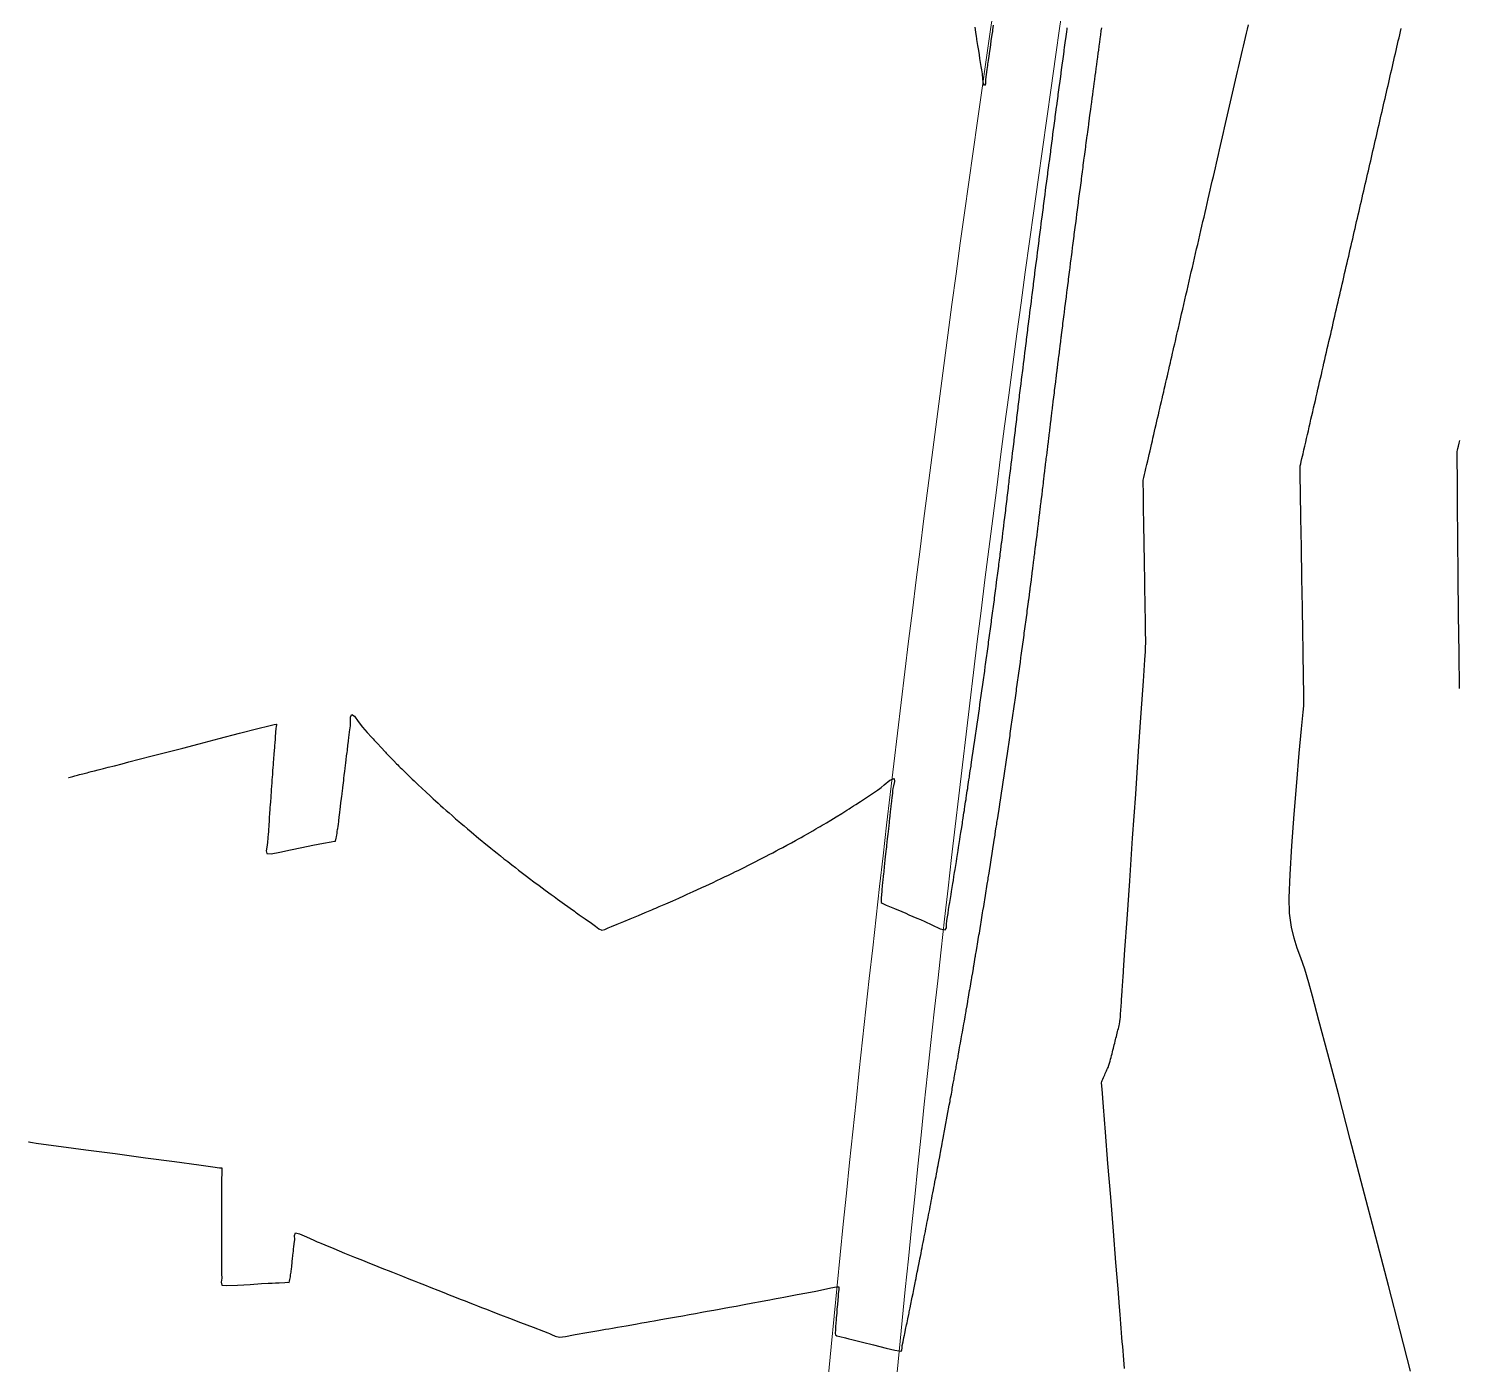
# Model space of a CAD drawing. Header units: millimetres. Extents: x 340454 to 342791, y 6993867 to 6995092.
# Drawn here: x 341718.4 to 341781.3, y 6994642.7 to 6994701.4 of the extents above; entities that cross this region are included whole.
import ezdxf

# ---------------------------------------------------------------- set-up
doc = ezdxf.new("R2010")
doc.units = ezdxf.units.MM
doc.header["$LTSCALE"] = 10
for name, color, linetype in [('T-HM-CURVA_INTERMEDIARIA', 45, 'Continuous'), ('T-HM-CURVA_MESTRA', 20, 'Continuous'), ('URB-Calçadas', 2, 'Continuous'), ('URB-Quadras', 3, 'Continuous')]:
    doc.layers.add(name, color=color, linetype=linetype)

msp = doc.modelspace()

# ---------------------------------------------------------------- linework, layer by layer
at = {"layer": 'T-HM-CURVA_INTERMEDIARIA', "color": 45, "linetype": 'Continuous', "lineweight": -3, "flags": 128}
for points, elevation in [([(341720.118, 6994668.447), (341720.138, 6994668.452), (341720.2, 6994668.468), (341720.309, 6994668.496), (341720.394, 6994668.518), (341720.458, 6994668.534), (341720.521, 6994668.551), (341720.613, 6994668.574), (341720.677, 6994668.591), (341720.759, 6994668.612), (341720.811, 6994668.625), (341720.868, 6994668.64), (341720.94, 6994668.658), (341721.023, 6994668.68), (341721.125, 6994668.706), (341721.258, 6994668.74), (341721.419, 6994668.782), (341721.656, 6994668.843), (341721.866, 6994668.897), (341722.141, 6994668.967), (341722.476, 6994669.054), (341722.78, 6994669.132), (341723.233, 6994669.248), (341723.801, 6994669.394), (341724.451, 6994669.562), (341725.151, 6994669.742), (341725.865, 6994669.927), (341726.737, 6994670.156), (341727.639, 6994670.392), (341728.445, 6994670.601), (341728.933, 6994670.725), (341729.167, 6994670.781), (341729.244, 6994670.797), (341729.256, 6994670.798), (341729.261, 6994670.789), (341729.263, 6994670.756), (341729.254, 6994670.685), (341729.239, 6994670.597), (341729.226, 6994670.445), (341729.208, 6994670.215), (341729.198, 6994670.093), (341729.191, 6994670.01), (341729.175, 6994669.805), (341729.158, 6994669.588), (341729.153, 6994669.519), (341729.147, 6994669.451), (341729.134, 6994669.275), (341729.119, 6994669.083), (341729.112, 6994668.989), (341729.105, 6994668.895), (341729.094, 6994668.747), (341729.081, 6994668.578), (341729.072, 6994668.459), (341729.063, 6994668.341), (341729.054, 6994668.214), (341729.044, 6994668.072), (341729.033, 6994667.919), (341729.023, 6994667.788), (341729.015, 6994667.678), (341729.008, 6994667.567), (341728.995, 6994667.393), (341728.984, 6994667.237), (341728.978, 6994667.149), (341728.972, 6994667.062), (341728.959, 6994666.867), (341728.947, 6994666.686), (341728.942, 6994666.621), (341728.938, 6994666.556), (341728.924, 6994666.341), (341728.91, 6994666.135), (341728.905, 6994666.051), (341728.9, 6994665.972), (341728.888, 6994665.795), (341728.875, 6994665.585), (341728.839, 6994665.387), (341728.805, 6994665.22), (341728.845, 6994665.101), (341729.035, 6994665.09), (341729.406, 6994665.161), (341729.878, 6994665.271), (341730.371, 6994665.376), (341730.863, 6994665.467), (341731.325, 6994665.554), (341731.669, 6994665.62), (341731.804, 6994665.645), (341731.855, 6994665.643), (341731.877, 6994665.714), (341731.889, 6994665.775), (341731.9, 6994665.839), (341731.914, 6994665.926), (341731.925, 6994665.991), (341731.937, 6994666.075), (341731.949, 6994666.158), (341731.957, 6994666.213), (341731.968, 6994666.291), (341731.983, 6994666.403), (341731.997, 6994666.514), (341732.007, 6994666.592), (341732.015, 6994666.653), (341732.023, 6994666.714), (341732.033, 6994666.799), (341732.049, 6994666.927), (341732.063, 6994667.044), (341732.079, 6994667.18), (341732.097, 6994667.331), (341732.121, 6994667.522), (341732.133, 6994667.623), (341732.144, 6994667.716), (341732.151, 6994667.773), (341732.158, 6994667.836), (341732.18, 6994668.015), (341732.204, 6994668.217), (341732.216, 6994668.313), (341732.228, 6994668.409), (341732.244, 6994668.548), (341732.265, 6994668.718), (341732.281, 6994668.854), (341732.297, 6994668.979), (341732.311, 6994669.099), (341732.326, 6994669.22), (341732.347, 6994669.396), (341732.365, 6994669.545), (341732.377, 6994669.639), (341732.387, 6994669.721), (341732.395, 6994669.791), (341732.404, 6994669.861), (341732.426, 6994670.047), (341732.447, 6994670.222), (341732.459, 6994670.314), (341732.476, 6994670.455), (341732.509, 6994670.723), (341732.513, 6994670.926), (341732.516, 6994671.117), (341732.569, 6994671.217), (341732.689, 6994671.137), (341732.853, 6994670.914), (341733.045, 6994670.66), (341733.255, 6994670.424), (341733.432, 6994670.227), (341733.509, 6994670.142), (341733.554, 6994670.093), (341733.673, 6994669.965), (341733.892, 6994669.731), (341734.015, 6994669.599), (341734.052, 6994669.561), (341734.088, 6994669.523), (341734.206, 6994669.401), (341734.419, 6994669.183), (341734.543, 6994669.055), (341734.595, 6994669.002), (341734.647, 6994668.95), (341734.704, 6994668.894), (341734.766, 6994668.833), (341734.888, 6994668.713), (341735.096, 6994668.508), (341735.231, 6994668.375), (341735.31, 6994668.3), (341735.39, 6994668.225), (341735.487, 6994668.132), (341735.652, 6994667.975), (341735.84, 6994667.798), (341736.011, 6994667.64), (341736.152, 6994667.511), (341736.257, 6994667.415), (341736.365, 6994667.317), (341736.474, 6994667.218), (341736.59, 6994667.116), (341736.727, 6994666.996), (341736.846, 6994666.89), (341736.98, 6994666.771), (341737.133, 6994666.637), (341737.272, 6994666.516), (341737.384, 6994666.421), (341737.505, 6994666.317), (341737.661, 6994666.184), (341737.817, 6994666.052), (341737.934, 6994665.954), (341738.035, 6994665.871), (341738.161, 6994665.767), (341738.287, 6994665.662), (341738.393, 6994665.575), (341738.527, 6994665.466), (341738.681, 6994665.342), (341738.823, 6994665.229), (341738.958, 6994665.121), (341739.109, 6994664.999), (341739.261, 6994664.877), (341739.426, 6994664.749), (341739.612, 6994664.605), (341739.762, 6994664.489), (341739.9, 6994664.38), (341740.021, 6994664.287), (341740.137, 6994664.198), (341740.253, 6994664.11), (341740.382, 6994664.012), (341740.573, 6994663.868), (341740.806, 6994663.694), (341741.077, 6994663.493), (341741.331, 6994663.308), (341741.464, 6994663.211), (341741.54, 6994663.154), (341741.615, 6994663.098), (341741.823, 6994662.95), (341742.17, 6994662.702), (341742.361, 6994662.566), (341742.406, 6994662.533), (341742.45, 6994662.501), (341742.571, 6994662.417), (341742.831, 6994662.236), (341743.111, 6994662.041), (341743.29, 6994661.917), (341743.43, 6994661.798), (341743.561, 6994661.732), (341743.7, 6994661.766), (341743.843, 6994661.843), (341743.993, 6994661.903), (341744.239, 6994662.002), (341744.53, 6994662.121), (341744.814, 6994662.237), (341745.169, 6994662.385), (341745.465, 6994662.51), (341745.608, 6994662.571), (341745.684, 6994662.602), (341745.76, 6994662.634), (341745.843, 6994662.669), (341745.933, 6994662.708), (341746.084, 6994662.773), (341746.372, 6994662.898), (341746.682, 6994663.033), (341746.948, 6994663.151), (341747.167, 6994663.25), (341747.313, 6994663.316), (341747.446, 6994663.374), (341747.579, 6994663.433), (341747.738, 6994663.507), (341747.953, 6994663.607), (341748.136, 6994663.692), (341748.294, 6994663.764), (341748.451, 6994663.836), (341748.62, 6994663.916), (341748.8, 6994664.002), (341748.959, 6994664.078), (341749.125, 6994664.158), (341749.298, 6994664.241), (341749.44, 6994664.311), (341749.553, 6994664.366), (341749.695, 6994664.437), (341749.848, 6994664.512), (341749.977, 6994664.576), (341750.121, 6994664.648), (341750.303, 6994664.742), (341750.484, 6994664.836), (341750.638, 6994664.915), (341750.781, 6994664.987), (341750.919, 6994665.058), (341751.073, 6994665.14), (341751.226, 6994665.223), (341751.362, 6994665.294), (341751.51, 6994665.372), (341751.692, 6994665.469), (341751.895, 6994665.58), (341752.073, 6994665.679), (341752.199, 6994665.749), (341752.32, 6994665.816), (341752.44, 6994665.883), (341752.606, 6994665.978), (341752.831, 6994666.107), (341752.974, 6994666.189), (341753.074, 6994666.247), (341753.164, 6994666.299), (341753.246, 6994666.349), (341753.328, 6994666.399), (341753.433, 6994666.461), (341753.629, 6994666.577), (341753.863, 6994666.718), (341754.113, 6994666.872), (341754.333, 6994667.01), (341754.436, 6994667.075), (341754.488, 6994667.108), (341754.538, 6994667.139), (341754.582, 6994667.168), (341754.626, 6994667.197), (341754.722, 6994667.258), (341754.934, 6994667.396), (341755.187, 6994667.562), (341755.451, 6994667.74), (341755.681, 6994667.897), (341755.783, 6994667.967), (341755.838, 6994668.006), (341755.97, 6994668.122), (341756.224, 6994668.326), (341756.404, 6994668.41), (341756.425, 6994668.278), (341756.385, 6994668.078), (341756.354, 6994667.968), (341756.343, 6994667.871), (341756.33, 6994667.755), (341756.307, 6994667.551), (341756.294, 6994667.433), (341756.288, 6994667.377), (341756.281, 6994667.321), (341756.265, 6994667.171), (341756.239, 6994666.94), (341756.219, 6994666.759), (341756.205, 6994666.636), (341756.194, 6994666.542), (341756.184, 6994666.448), (341756.171, 6994666.332), (341756.156, 6994666.195), (341756.142, 6994666.067), (341756.129, 6994665.956), (341756.118, 6994665.856), (341756.107, 6994665.755), (341756.09, 6994665.6), (341756.075, 6994665.464), (341756.067, 6994665.391), (341756.059, 6994665.317), (341756.045, 6994665.191), (341756.021, 6994664.972), (341756.005, 6994664.819), (341755.989, 6994664.669), (341755.973, 6994664.524), (341755.949, 6994664.31), (341755.937, 6994664.197), (341755.929, 6994664.122), (341755.922, 6994664.054), (341755.915, 6994663.987), (341755.909, 6994663.927), (341755.902, 6994663.859), (341755.895, 6994663.783), (341755.889, 6994663.729), (341755.885, 6994663.681), (341755.879, 6994663.623), (341755.874, 6994663.565), (341755.868, 6994663.494), (341755.861, 6994663.408), (341755.855, 6994663.335), (341755.85, 6994663.275), (341755.843, 6994663.179), (341755.84, 6994663.124), (341755.837, 6994663.069), (341755.835, 6994663.013), (341755.836, 6994662.953), (341755.883, 6994662.919), (341756.06, 6994662.843), (341756.425, 6994662.688), (341756.743, 6994662.552), (341756.916, 6994662.478), (341757.054, 6994662.418), (341757.229, 6994662.344), (341757.409, 6994662.268), (341757.564, 6994662.203), (341757.757, 6994662.123), (341758.072, 6994661.969), (341758.43, 6994661.797), (341758.657, 6994661.747), (341758.714, 6994661.84), (341758.717, 6994661.989), (341758.726, 6994662.169), (341758.753, 6994662.33), (341758.776, 6994662.473), (341758.805, 6994662.651), (341758.833, 6994662.823), (341758.856, 6994662.96), (341758.884, 6994663.133), (341758.912, 6994663.306), (341758.934, 6994663.443), (341758.962, 6994663.615), (341758.989, 6994663.788), (341759.012, 6994663.925), (341759.039, 6994664.098), (341759.067, 6994664.271), (341759.089, 6994664.408), (341759.116, 6994664.581), (341759.144, 6994664.754), (341759.165, 6994664.891), (341759.193, 6994665.064), (341759.22, 6994665.237), (341759.242, 6994665.375), (341759.269, 6994665.548), (341759.296, 6994665.721), (341759.317, 6994665.858), (341759.344, 6994666.032), (341759.378, 6994666.252), (341759.407, 6994666.436), (341759.419, 6994666.516), (341759.427, 6994666.569), (341759.445, 6994666.681), (341759.476, 6994666.888), (341759.494, 6994667.001), (341759.502, 6994667.057), (341759.519, 6994667.169), (341759.551, 6994667.374), (341759.568, 6994667.486), (341759.577, 6994667.546), (341759.594, 6994667.657), (341759.624, 6994667.86), (341759.641, 6994667.971), (341759.651, 6994668.034), (341759.667, 6994668.145), (341759.698, 6994668.346), (341759.714, 6994668.457), (341759.724, 6994668.523), (341759.756, 6994668.733), (341759.787, 6994668.943), (341759.797, 6994669.011), (341759.828, 6994669.22), (341759.859, 6994669.429), (341759.869, 6994669.5), (341759.9, 6994669.708), (341759.93, 6994669.916), (341759.941, 6994669.989), (341759.971, 6994670.196), (341760.001, 6994670.403), (341760.012, 6994670.478), (341760.042, 6994670.684), (341760.072, 6994670.89), (341760.083, 6994670.967), (341760.112, 6994671.172), (341760.142, 6994671.377), (341760.153, 6994671.455), (341760.182, 6994671.66), (341760.211, 6994671.864), (341760.223, 6994671.944), (341760.251, 6994672.148), (341760.28, 6994672.352), (341760.292, 6994672.433), (341760.32, 6994672.637), (341760.349, 6994672.84), (341760.36, 6994672.923), (341760.388, 6994673.125), (341760.416, 6994673.328), (341760.428, 6994673.412), (341760.456, 6994673.614), (341760.484, 6994673.816), (341760.495, 6994673.901), (341760.523, 6994674.103), (341760.551, 6994674.305), (341760.562, 6994674.39), (341760.59, 6994674.592), (341760.617, 6994674.793), (341760.629, 6994674.879), (341760.656, 6994675.081), (341760.683, 6994675.282), (341760.694, 6994675.369), (341760.721, 6994675.57), (341760.748, 6994675.771), (341760.76, 6994675.858), (341760.786, 6994676.059), (341760.813, 6994676.26), (341760.824, 6994676.348), (341760.85, 6994676.549), (341760.877, 6994676.75), (341760.888, 6994676.837), (341760.914, 6994677.039), (341760.94, 6994677.24), (341760.952, 6994677.327), (341760.978, 6994677.529), (341761.004, 6994677.73), (341761.015, 6994677.817), (341761.039, 6994678.005), (341761.063, 6994678.193), (341761.073, 6994678.273), (341761.083, 6994678.349), (341761.095, 6994678.448), (341761.115, 6994678.608), (341761.132, 6994678.741), (341761.139, 6994678.796), (341761.164, 6994678.997), (341761.19, 6994679.202), (341761.201, 6994679.286), (341761.226, 6994679.49), (341761.251, 6994679.693), (341761.261, 6994679.776), (341761.286, 6994679.98), (341761.311, 6994680.184), (341761.322, 6994680.266), (341761.347, 6994680.471), (341761.371, 6994680.675), (341761.381, 6994680.757), (341761.406, 6994680.962), (341761.431, 6994681.166), (341761.441, 6994681.247), (341761.451, 6994681.335), (341761.462, 6994681.424), (341761.471, 6994681.504), (341761.485, 6994681.62), (341761.499, 6994681.737), (341761.509, 6994681.817), (341761.534, 6994682.022), (341761.558, 6994682.227), (341761.568, 6994682.307), (341761.593, 6994682.512), (341761.617, 6994682.718), (341761.627, 6994682.797), (341761.652, 6994683.002), (341761.677, 6994683.208), (341761.686, 6994683.287), (341761.711, 6994683.493), (341761.736, 6994683.698), (341761.746, 6994683.777), (341761.771, 6994683.983), (341761.796, 6994684.188), (341761.805, 6994684.267), (341761.831, 6994684.473), (341761.856, 6994684.678), (341761.865, 6994684.757), (341761.89, 6994684.963), (341761.916, 6994685.168), (341761.925, 6994685.247), (341761.951, 6994685.453), (341761.976, 6994685.659), (341761.986, 6994685.736), (341762.011, 6994685.943), (341762.036, 6994686.149), (341762.046, 6994686.226), (341762.072, 6994686.432), (341762.097, 6994686.639), (341762.107, 6994686.716), (341762.132, 6994686.922), (341762.158, 6994687.129), (341762.168, 6994687.206), (341762.193, 6994687.412), (341762.219, 6994687.619), (341762.229, 6994687.695), (341762.255, 6994687.902), (341762.28, 6994688.109), (341762.29, 6994688.185), (341762.316, 6994688.392), (341762.342, 6994688.599), (341762.351, 6994688.675), (341762.377, 6994688.882), (341762.403, 6994689.089), (341762.413, 6994689.164), (341762.439, 6994689.371), (341762.465, 6994689.579), (341762.475, 6994689.654), (341762.501, 6994689.861), (341762.527, 6994690.068), (341762.537, 6994690.143), (341762.563, 6994690.351), (341762.59, 6994690.558), (341762.599, 6994690.633), (341762.626, 6994690.841), (341762.652, 6994691.048), (341762.662, 6994691.122), (341762.688, 6994691.33), (341762.715, 6994691.538), (341762.724, 6994691.612), (341762.751, 6994691.82), (341762.778, 6994692.028), (341762.787, 6994692.101), (341762.814, 6994692.309), (341762.841, 6994692.518), (341762.85, 6994692.591), (341762.877, 6994692.799), (341762.904, 6994693.007), (341762.913, 6994693.08), (341762.94, 6994693.289), (341762.967, 6994693.497), (341762.977, 6994693.569), (341763.004, 6994693.778), (341763.031, 6994693.987), (341763.04, 6994694.059), (341763.068, 6994694.268), (341763.095, 6994694.477), (341763.104, 6994694.548), (341763.132, 6994694.757), (341763.159, 6994694.966), (341763.168, 6994695.037), (341763.196, 6994695.246), (341763.223, 6994695.456), (341763.232, 6994695.526), (341763.26, 6994695.736), (341763.288, 6994695.945), (341763.297, 6994696.015), (341763.325, 6994696.225), (341763.352, 6994696.435), (341763.362, 6994696.505), (341763.389, 6994696.715), (341763.417, 6994696.925), (341763.426, 6994696.994), (341763.454, 6994697.204), (341763.482, 6994697.414), (341763.491, 6994697.483), (341763.519, 6994697.693), (341763.547, 6994697.904), (341763.557, 6994697.972), (341763.585, 6994698.182), (341763.613, 6994698.393), (341763.622, 6994698.461), (341763.65, 6994698.672), (341763.678, 6994698.883), (341763.687, 6994698.95), (341763.716, 6994699.161), (341763.744, 6994699.372), (341763.753, 6994699.438), (341763.782, 6994699.65), (341763.81, 6994699.861), (341763.819, 6994699.927), (341763.848, 6994700.139), (341763.877, 6994700.351), (341763.885, 6994700.416), (341763.901, 6994700.527), (341763.928, 6994700.729), (341763.943, 6994700.84), (341763.952, 6994700.905), (341763.967, 6994701.016), (341763.994, 6994701.218), (341764.01, 6994701.33), (341764.018, 6994701.394)], 716), ([(341760.765, 6994701.51), (341760.735, 6994701.307), (341760.725, 6994701.239), (341760.704, 6994701.096), (341760.663, 6994700.817), (341760.64, 6994700.661), (341760.622, 6994700.532), (341760.598, 6994700.37), (341760.566, 6994700.152), (341760.537, 6994699.954), (341760.524, 6994699.866), (341760.516, 6994699.809), (341760.505, 6994699.733), (341760.48, 6994699.557), (341760.449, 6994699.347), (341760.431, 6994699.129), (341760.418, 6994698.939), (341760.378, 6994698.857), (341760.334, 6994698.94), (341760.312, 6994699.139), (341760.285, 6994699.37), (341760.256, 6994699.549), (341760.234, 6994699.69), (341760.207, 6994699.869), (341760.178, 6994700.055), (341760.153, 6994700.211), (341760.125, 6994700.394), (341760.091, 6994700.615), (341760.062, 6994700.8), (341760.05, 6994700.88), (341760.041, 6994700.933), (341760.029, 6994701.014), (341760, 6994701.2), (341759.966, 6994701.418)], 716), ([(341766.531, 6994642.471), (341766.515, 6994642.663), (341766.5, 6994642.856), (341766.484, 6994643.05), (341766.469, 6994643.246), (341766.453, 6994643.442), (341766.437, 6994643.64), (341766.421, 6994643.838), (341766.405, 6994644.038), (341766.389, 6994644.239), (341766.373, 6994644.441), (341766.356, 6994644.645), (341766.34, 6994644.85), (341766.313, 6994645.178), (341766.249, 6994645.976), (341766.157, 6994647.124), (341766.046, 6994648.505), (341765.925, 6994650), (341765.806, 6994651.489), (341765.696, 6994652.855), (341765.606, 6994653.979), (341765.545, 6994654.742), (341765.523, 6994655.026), (341765.536, 6994655.079), (341765.552, 6994655.132), (341765.579, 6994655.193), (341765.609, 6994655.259), (341765.636, 6994655.32), (341765.662, 6994655.379), (341765.688, 6994655.437), (341765.713, 6994655.493), (341765.738, 6994655.548), (341765.762, 6994655.602), (341765.785, 6994655.654), (341765.808, 6994655.706), (341765.844, 6994655.802), (341765.878, 6994655.893), (341765.9, 6994655.978), (341765.921, 6994656.062), (341765.942, 6994656.146), (341765.963, 6994656.228), (341765.984, 6994656.309), (341766.004, 6994656.39), (341766.024, 6994656.469), (341766.044, 6994656.547), (341766.064, 6994656.625), (341766.083, 6994656.701), (341766.102, 6994656.777), (341766.121, 6994656.852), (341766.14, 6994656.925), (341766.158, 6994656.998), (341766.177, 6994657.07), (341766.195, 6994657.141), (341766.212, 6994657.21), (341766.23, 6994657.279), (341766.247, 6994657.347), (341766.264, 6994657.414), (341766.281, 6994657.48), (341766.297, 6994657.545), (341766.313, 6994657.609), (341766.33, 6994657.717), (341766.346, 6994657.828), (341766.352, 6994657.912), (341766.357, 6994657.997), (341766.363, 6994658.084), (341766.369, 6994658.171), (341766.375, 6994658.26), (341766.382, 6994658.35), (341766.388, 6994658.441), (341766.394, 6994658.534), (341766.401, 6994658.627), (341766.407, 6994658.722), (341766.414, 6994658.818), (341766.42, 6994658.915), (341766.427, 6994659.013), (341766.434, 6994659.112), (341766.437, 6994659.162), (341766.441, 6994659.213), (341766.444, 6994659.263), (341766.448, 6994659.314), (341766.451, 6994659.365), (341766.455, 6994659.417), (341766.458, 6994659.469), (341766.462, 6994659.521), (341766.465, 6994659.573), (341766.469, 6994659.625), (341766.492, 6994659.959), (341766.554, 6994660.869), (341766.647, 6994662.227), (341766.762, 6994663.906), (341766.891, 6994665.78), (341767.024, 6994667.72), (341767.152, 6994669.601), (341767.268, 6994671.296), (341767.363, 6994672.676), (341767.427, 6994673.616), (341767.452, 6994673.988), (341767.462, 6994674.176), (341767.468, 6994674.365), (341767.466, 6994674.557), (341767.461, 6994674.754), (341767.458, 6994674.95), (341767.455, 6994675.148), (341767.452, 6994675.349), (341767.449, 6994675.545), (341767.445, 6994675.779), (341767.443, 6994675.918), (341767.442, 6994676.002), (341767.44, 6994676.087), (341767.438, 6994676.198), (341767.436, 6994676.35), (341767.433, 6994676.521), (341767.43, 6994676.759), (341767.426, 6994676.964), (341767.423, 6994677.171), (341767.42, 6994677.379), (341767.416, 6994677.588), (341767.413, 6994677.797), (341767.41, 6994678.008), (341767.406, 6994678.219), (341767.403, 6994678.432), (341767.397, 6994678.801), (341767.386, 6994679.52), (341767.372, 6994680.345), (341767.362, 6994681.03), (341767.357, 6994681.331), (341767.356, 6994681.424), (341767.359, 6994681.516), (341767.382, 6994681.626), (341767.417, 6994681.767), (341767.442, 6994681.877), (341767.476, 6994682.027), (341767.518, 6994682.209), (341767.555, 6994682.366), (341767.584, 6994682.491), (341767.62, 6994682.648), (341767.656, 6994682.805), (341767.685, 6994682.929), (341767.721, 6994683.085), (341767.757, 6994683.242), (341767.785, 6994683.365), (341767.821, 6994683.521), (341767.857, 6994683.676), (341767.886, 6994683.8), (341767.921, 6994683.955), (341767.957, 6994684.11), (341767.986, 6994684.233), (341768.021, 6994684.387), (341768.057, 6994684.541), (341768.085, 6994684.663), (341768.12, 6994684.817), (341768.156, 6994684.971), (341768.184, 6994685.093), (341768.219, 6994685.246), (341768.255, 6994685.399), (341768.283, 6994685.52), (341768.318, 6994685.672), (341768.353, 6994685.825), (341768.381, 6994685.946), (341768.416, 6994686.097), (341768.451, 6994686.249), (341768.479, 6994686.37), (341768.514, 6994686.521), (341768.549, 6994686.672), (341768.576, 6994686.792), (341768.611, 6994686.942), (341768.646, 6994687.093), (341768.673, 6994687.212), (341768.708, 6994687.362), (341768.743, 6994687.512), (341768.77, 6994687.631), (341768.805, 6994687.781), (341768.839, 6994687.93), (341768.866, 6994688.049), (341768.901, 6994688.198), (341768.949, 6994688.405), (341768.997, 6994688.613), (341769.044, 6994688.82), (341769.092, 6994689.026), (341769.14, 6994689.233), (341769.187, 6994689.438), (341769.235, 6994689.644), (341769.282, 6994689.849), (341769.329, 6994690.054), (341769.376, 6994690.258), (341769.423, 6994690.462), (341769.47, 6994690.665), (341769.517, 6994690.869), (341769.564, 6994691.071), (341769.611, 6994691.274), (341769.657, 6994691.476), (341769.704, 6994691.678), (341769.75, 6994691.879), (341769.797, 6994692.08), (341769.843, 6994692.28), (341769.889, 6994692.481), (341769.935, 6994692.681), (341769.981, 6994692.88), (341770.027, 6994693.079), (341770.073, 6994693.278), (341770.119, 6994693.477), (341770.165, 6994693.675), (341770.211, 6994693.873), (341770.256, 6994694.07), (341770.302, 6994694.268), (341770.347, 6994694.464), (341770.392, 6994694.661), (341770.438, 6994694.857), (341770.483, 6994695.053), (341770.528, 6994695.248), (341770.573, 6994695.444), (341770.618, 6994695.638), (341770.663, 6994695.833), (341770.708, 6994696.027), (341770.753, 6994696.221), (341770.797, 6994696.415), (341770.842, 6994696.608), (341770.886, 6994696.801), (341770.931, 6994696.994), (341770.975, 6994697.186), (341771.02, 6994697.378), (341771.064, 6994697.57), (341771.108, 6994697.761), (341771.152, 6994697.952), (341771.196, 6994698.143), (341771.24, 6994698.334), (341771.284, 6994698.524), (341771.328, 6994698.714), (341771.372, 6994698.903), (341771.415, 6994699.093), (341771.459, 6994699.282), (341771.503, 6994699.471), (341771.546, 6994699.659), (341771.589, 6994699.847), (341771.633, 6994700.035), (341771.676, 6994700.223), (341771.719, 6994700.41), (341771.763, 6994700.597), (341771.806, 6994700.784), (341771.849, 6994700.971), (341771.892, 6994701.157), (341771.935, 6994701.343), (341771.978, 6994701.529)], 714), ([(341779.102, 6994642.35), (341778.648, 6994644.128), (341778.133, 6994646.124), (341777.58, 6994648.25), (341777.013, 6994650.42), (341776.456, 6994652.544), (341775.931, 6994654.537), (341775.464, 6994656.309), (341775.076, 6994657.773), (341774.793, 6994658.841), (341774.637, 6994659.426), (341774.457, 6994660.03), (341774.286, 6994660.517), (341774.128, 6994660.948), (341773.989, 6994661.381), (341773.873, 6994661.873), (341773.787, 6994662.485), (341773.771, 6994663.16), (341773.808, 6994664.187), (341773.885, 6994665.451), (341773.988, 6994666.838), (341774.103, 6994668.232), (341774.216, 6994669.519), (341774.314, 6994670.585), (341774.383, 6994671.315), (341774.41, 6994671.594), (341774.414, 6994671.686), (341774.418, 6994671.778), (341774.417, 6994671.872), (341774.415, 6994671.968), (341774.413, 6994672.064), (341774.412, 6994672.161), (341774.41, 6994672.26), (341774.409, 6994672.355), (341774.407, 6994672.459), (341774.406, 6994672.538), (341774.404, 6994672.62), (341774.403, 6994672.679), (341774.402, 6994672.749), (341774.401, 6994672.837), (341774.399, 6994672.948), (341774.397, 6994673.049), (341774.396, 6994673.15), (341774.394, 6994673.251), (341774.393, 6994673.354), (341774.391, 6994673.456), (341774.389, 6994673.559), (341774.388, 6994673.662), (341774.386, 6994673.766), (341774.381, 6994674.063), (341774.369, 6994674.825), (341774.352, 6994675.92), (341774.331, 6994677.214), (341774.31, 6994678.574), (341774.289, 6994679.866), (341774.272, 6994680.956), (341774.26, 6994681.712), (341774.256, 6994682), (341774.255, 6994682.071), (341774.257, 6994682.142), (341774.276, 6994682.23), (341774.302, 6994682.336), (341774.332, 6994682.469), (341774.38, 6994682.677), (341774.419, 6994682.846), (341774.458, 6994683.015), (341774.497, 6994683.184), (341774.536, 6994683.353), (341774.575, 6994683.521), (341774.614, 6994683.689), (341774.652, 6994683.856), (341774.691, 6994684.023), (341774.729, 6994684.19), (341774.768, 6994684.356), (341774.806, 6994684.523), (341774.844, 6994684.688), (341774.883, 6994684.854), (341774.921, 6994685.019), (341774.959, 6994685.184), (341774.997, 6994685.348), (341775.034, 6994685.512), (341775.072, 6994685.676), (341775.11, 6994685.839), (341775.148, 6994686.002), (341775.185, 6994686.165), (341775.223, 6994686.327), (341775.26, 6994686.49), (341775.297, 6994686.651), (341775.335, 6994686.813), (341775.372, 6994686.974), (341775.409, 6994687.135), (341775.446, 6994687.295), (341775.483, 6994687.456), (341775.52, 6994687.616), (341775.557, 6994687.775), (341775.594, 6994687.935), (341775.63, 6994688.094), (341775.667, 6994688.252), (341775.704, 6994688.411), (341775.74, 6994688.569), (341775.776, 6994688.727), (341775.813, 6994688.884), (341775.849, 6994689.042), (341775.885, 6994689.198), (341775.922, 6994689.355), (341775.958, 6994689.512), (341775.994, 6994689.668), (341776.03, 6994689.824), (341776.066, 6994689.979), (341776.101, 6994690.134), (341776.137, 6994690.29), (341776.173, 6994690.444), (341776.208, 6994690.599), (341776.244, 6994690.753), (341776.28, 6994690.907), (341776.315, 6994691.06), (341776.35, 6994691.214), (341776.386, 6994691.367), (341776.421, 6994691.52), (341776.456, 6994691.672), (341776.491, 6994691.825), (341776.526, 6994691.977), (341776.562, 6994692.128), (341776.596, 6994692.28), (341776.631, 6994692.431), (341776.666, 6994692.582), (341776.701, 6994692.733), (341776.736, 6994692.883), (341776.771, 6994693.034), (341776.805, 6994693.184), (341776.84, 6994693.334), (341776.874, 6994693.483), (341776.909, 6994693.633), (341776.943, 6994693.781), (341776.977, 6994693.93), (341777.012, 6994694.079), (341777.046, 6994694.227), (341777.08, 6994694.375), (341777.114, 6994694.523), (341777.148, 6994694.671), (341777.182, 6994694.818), (341777.216, 6994694.965), (341777.25, 6994695.112), (341777.284, 6994695.259), (341777.318, 6994695.406), (341777.352, 6994695.552), (341777.385, 6994695.698), (341777.419, 6994695.844), (341777.453, 6994695.989), (341777.486, 6994696.135), (341777.52, 6994696.28), (341777.553, 6994696.425), (341777.587, 6994696.57), (341777.62, 6994696.714), (341777.653, 6994696.858), (341777.686, 6994697.002), (341777.72, 6994697.146), (341777.753, 6994697.29), (341777.786, 6994697.433), (341777.819, 6994697.576), (341777.852, 6994697.72), (341777.885, 6994697.862), (341777.918, 6994698.005), (341777.951, 6994698.147), (341777.984, 6994698.29), (341778.016, 6994698.432), (341778.049, 6994698.574), (341778.082, 6994698.715), (341778.114, 6994698.857), (341778.147, 6994698.998), (341778.18, 6994699.139), (341778.212, 6994699.28), (341778.245, 6994699.42), (341778.277, 6994699.561), (341778.309, 6994699.701), (341778.342, 6994699.841), (341778.374, 6994699.981), (341778.406, 6994700.121), (341778.438, 6994700.261), (341778.471, 6994700.4), (341778.503, 6994700.539), (341778.535, 6994700.678), (341778.567, 6994700.817), (341778.599, 6994700.955), (341778.631, 6994701.094), (341778.663, 6994701.232), (341778.695, 6994701.37)], 713), ([(341781.263, 6994672.355), (341781.237, 6994673.906), (341781.215, 6994675.594), (341781.196, 6994677.312), (341781.181, 6994678.956), (341781.169, 6994680.419), (341781.161, 6994681.596), (341781.156, 6994682.381), (341781.154, 6994682.669), (341781.154, 6994682.719), (341781.155, 6994682.769), (341781.169, 6994682.832), (341781.186, 6994682.905), (341781.209, 6994683.005), (341781.242, 6994683.145), (341781.269, 6994683.264)], 712)]:
    msp.add_lwpolyline(points, dxfattribs=dict(at, elevation=elevation))
at = {"layer": 'T-HM-CURVA_MESTRA', "color": 20, "linetype": 'Continuous', "lineweight": -3, "elevation": 715, "flags": 128}
msp.add_lwpolyline([(341718.37, 6994652.431), (341718.393, 6994652.428), (341718.447, 6994652.42), (341718.545, 6994652.406), (341718.706, 6994652.382), (341719.025, 6994652.339), (341719.795, 6994652.236), (341720.886, 6994652.089), (341722.167, 6994651.917), (341723.508, 6994651.737), (341724.778, 6994651.566), (341725.847, 6994651.422), (341726.469, 6994651.338), (341726.757, 6994651.299), (341726.847, 6994651.286), (341726.859, 6994651.285), (341726.86, 6994651.278), (341726.858, 6994651.248), (341726.857, 6994651.226), (341726.856, 6994651.136), (341726.855, 6994650.998), (341726.853, 6994650.838), (341726.852, 6994650.611), (341726.851, 6994650.49), (341726.85, 6994650.399), (341726.849, 6994650.197), (341726.848, 6994649.981), (341726.848, 6994649.905), (341726.847, 6994649.829), (341726.847, 6994649.661), (341726.846, 6994649.473), (341726.846, 6994649.367), (341726.845, 6994649.261), (341726.845, 6994649.126), (341726.845, 6994648.964), (341726.845, 6994648.823), (341726.845, 6994648.696), (341726.845, 6994648.576), (341726.845, 6994648.456), (341726.845, 6994648.282), (341726.845, 6994648.132), (341726.846, 6994648.04), (341726.846, 6994647.947), (341726.846, 6994647.75), (341726.847, 6994647.57), (341726.847, 6994647.504), (341726.848, 6994647.438), (341726.848, 6994647.318), (341726.849, 6994647.119), (341726.85, 6994647.009), (341726.85, 6994646.929), (341726.851, 6994646.83), (341726.852, 6994646.631), (341726.854, 6994646.449), (341726.831, 6994646.266), (341726.857, 6994646.134), (341727.074, 6994646.118), (341727.543, 6994646.135), (341728.106, 6994646.169), (341728.609, 6994646.203), (341728.897, 6994646.222), (341729.076, 6994646.23), (341729.221, 6994646.236), (341729.374, 6994646.243), (341729.632, 6994646.255), (341729.763, 6994646.26), (341729.814, 6994646.258), (341729.837, 6994646.313), (341729.852, 6994646.379), (341729.864, 6994646.445), (341729.873, 6994646.497), (341729.886, 6994646.587), (341729.894, 6994646.643), (341729.902, 6994646.705), (341729.909, 6994646.764), (341729.916, 6994646.824), (341729.933, 6994646.975), (341729.951, 6994647.134), (341729.959, 6994647.205), (341729.967, 6994647.277), (341729.986, 6994647.449), (341730.007, 6994647.635), (341730.018, 6994647.729), (341730.028, 6994647.823), (341730.043, 6994647.953), (341730.063, 6994648.137), (341730.062, 6994648.317), (341730.097, 6994648.435), (341730.268, 6994648.391), (341730.587, 6994648.256), (341730.9, 6994648.112), (341731.057, 6994648.039), (341731.136, 6994648.007), (341731.215, 6994647.975), (341731.391, 6994647.903), (341731.781, 6994647.743), (341732.258, 6994647.548), (341732.695, 6994647.37), (341733.049, 6994647.227), (341733.358, 6994647.102), (341733.618, 6994646.998), (341733.824, 6994646.915), (341734.015, 6994646.838), (341734.167, 6994646.777), (341734.359, 6994646.701), (341734.581, 6994646.613), (341734.807, 6994646.524), (341735.086, 6994646.413), (341735.312, 6994646.323), (341735.527, 6994646.237), (341735.762, 6994646.143), (341736.048, 6994646.03), (341736.347, 6994645.913), (341736.611, 6994645.81), (341736.851, 6994645.716), (341737.08, 6994645.627), (341737.341, 6994645.524), (341737.551, 6994645.441), (341737.762, 6994645.359), (341737.945, 6994645.287), (341738.091, 6994645.23), (341738.275, 6994645.159), (341738.486, 6994645.077), (341738.769, 6994644.968), (341739.112, 6994644.836), (341739.501, 6994644.686), (341739.993, 6994644.498), (341740.545, 6994644.287), (341740.997, 6994644.115), (341741.187, 6994644.043), (341741.266, 6994644.012), (341741.345, 6994643.972), (341741.516, 6994643.896), (341741.705, 6994643.847), (341741.969, 6994643.874), (341742.107, 6994643.915), (341742.169, 6994643.925), (341742.396, 6994643.965), (341742.9, 6994644.052), (341743.428, 6994644.144), (341743.723, 6994644.195), (341743.876, 6994644.221), (341744.029, 6994644.247), (341744.251, 6994644.286), (341744.634, 6994644.354), (341745.038, 6994644.425), (341745.324, 6994644.476), (341745.518, 6994644.509), (341745.672, 6994644.536), (341745.865, 6994644.57), (341746.088, 6994644.609), (341746.311, 6994644.649), (341746.586, 6994644.698), (341746.842, 6994644.743), (341747.118, 6994644.793), (341747.401, 6994644.844), (341747.677, 6994644.893), (341747.963, 6994644.946), (341748.191, 6994644.988), (341748.477, 6994645.04), (341748.72, 6994645.084), (341748.939, 6994645.124), (341749.174, 6994645.166), (341749.463, 6994645.218), (341749.822, 6994645.284), (341750.201, 6994645.354), (341750.535, 6994645.416), (341750.764, 6994645.458), (341750.94, 6994645.491), (341751.083, 6994645.517), (341751.225, 6994645.544), (341751.395, 6994645.576), (341751.566, 6994645.609), (341751.784, 6994645.65), (341752.151, 6994645.718), (341752.574, 6994645.798), (341752.961, 6994645.871), (341753.307, 6994645.941), (341753.629, 6994646.011), (341753.871, 6994646.059), (341753.98, 6994646.066), (341753.982, 6994645.945), (341753.961, 6994645.841), (341753.955, 6994645.772), (341753.95, 6994645.714), (341753.944, 6994645.643), (341753.929, 6994645.471), (341753.913, 6994645.279), (341753.905, 6994645.183), (341753.897, 6994645.087), (341753.883, 6994644.921), (341753.871, 6994644.785), (341753.865, 6994644.712), (341753.856, 6994644.6), (341753.846, 6994644.481), (341753.841, 6994644.418), (341753.837, 6994644.364), (341753.832, 6994644.292), (341753.829, 6994644.239), (341753.826, 6994644.18), (341753.825, 6994644.124), (341753.823, 6994644.075), (341753.824, 6994644.007), (341753.827, 6994643.956), (341753.888, 6994643.909), (341754.017, 6994643.878), (341754.266, 6994643.818), (341754.415, 6994643.782), (341754.556, 6994643.749), (341754.731, 6994643.707), (341755.012, 6994643.636), (341755.504, 6994643.51), (341756.055, 6994643.372), (341756.434, 6994643.283), (341756.631, 6994643.242), (341756.702, 6994643.233), (341756.716, 6994643.234), (341756.73, 6994643.247), (341756.747, 6994643.287), (341756.757, 6994643.369), (341756.768, 6994643.485), (341756.8, 6994643.638), (341756.841, 6994643.834), (341756.862, 6994643.934), (341756.874, 6994643.994), (341756.914, 6994644.189), (341756.955, 6994644.388), (341756.974, 6994644.481), (341757.011, 6994644.66), (341757.049, 6994644.846), (341757.062, 6994644.907), (341757.074, 6994644.967), (341757.108, 6994645.134), (341757.143, 6994645.307), (341757.158, 6994645.38), (341757.173, 6994645.454), (341757.205, 6994645.608), (341757.238, 6994645.77), (341757.255, 6994645.855), (341757.272, 6994645.94), (341757.301, 6994646.085), (341757.332, 6994646.237), (341757.351, 6994646.332), (341757.37, 6994646.427), (341757.398, 6994646.567), (341757.427, 6994646.712), (341757.447, 6994646.813), (341757.468, 6994646.913), (341757.495, 6994647.049), (341757.522, 6994647.188), (341757.544, 6994647.294), (341757.565, 6994647.4), (341757.591, 6994647.531), (341757.617, 6994647.666), (341757.639, 6994647.776), (341757.661, 6994647.886), (341757.686, 6994648.014), (341757.712, 6994648.145), (341757.734, 6994648.259), (341757.757, 6994648.373), (341757.781, 6994648.497), (341757.806, 6994648.625), (341757.829, 6994648.742), (341757.852, 6994648.859), (341757.876, 6994648.981), (341757.9, 6994649.106), (341757.924, 6994649.226), (341757.947, 6994649.346), (341757.97, 6994649.466), (341757.994, 6994649.587), (341758.018, 6994649.711), (341758.041, 6994649.833), (341758.064, 6994649.951), (341758.087, 6994650.069), (341758.111, 6994650.196), (341758.135, 6994650.319), (341758.157, 6994650.433), (341758.179, 6994650.548), (341758.204, 6994650.679), (341758.228, 6994650.806), (341758.249, 6994650.914), (341758.269, 6994651.023), (341758.295, 6994651.16), (341758.321, 6994651.292), (341758.34, 6994651.395), (341758.359, 6994651.498), (341758.386, 6994651.641), (341758.413, 6994651.779), (341758.431, 6994651.876), (341758.449, 6994651.973), (341758.477, 6994652.122), (341758.504, 6994652.266), (341758.521, 6994652.358), (341758.538, 6994652.449), (341758.567, 6994652.603), (341758.595, 6994652.753), (341758.611, 6994652.839), (341758.627, 6994652.925), (341758.656, 6994653.084), (341758.685, 6994653.239), (341758.7, 6994653.32), (341758.715, 6994653.401), (341758.745, 6994653.565), (341758.775, 6994653.726), (341758.789, 6994653.804), (341758.804, 6994653.882), (341758.834, 6994654.048), (341758.864, 6994654.213), (341758.878, 6994654.288), (341758.892, 6994654.363), (341758.923, 6994654.532), (341758.953, 6994654.7), (341758.966, 6994654.773), (341758.979, 6994654.845), (341759.01, 6994655.017), (341759.041, 6994655.187), (341759.054, 6994655.257), (341759.067, 6994655.327), (341759.098, 6994655.501), (341759.129, 6994655.674), (341759.141, 6994655.742), (341759.153, 6994655.81), (341759.185, 6994655.986), (341759.216, 6994656.161), (341759.228, 6994656.227), (341759.239, 6994656.292), (341759.271, 6994656.471), (341759.302, 6994656.648), (341759.314, 6994656.711), (341759.325, 6994656.775), (341759.357, 6994656.955), (341759.388, 6994657.135), (341759.399, 6994657.196), (341759.41, 6994657.258), (341759.442, 6994657.44), (341759.474, 6994657.622), (341759.484, 6994657.682), (341759.495, 6994657.741), (341759.527, 6994657.926), (341759.559, 6994658.109), (341759.569, 6994658.167), (341759.579, 6994658.225), (341759.611, 6994658.411), (341759.643, 6994658.596), (341759.653, 6994658.652), (341759.662, 6994658.708), (341759.695, 6994658.896), (341759.727, 6994659.083), (341759.736, 6994659.137), (341759.745, 6994659.192), (341759.778, 6994659.381), (341759.81, 6994659.57), (341759.819, 6994659.623), (341759.828, 6994659.676), (341759.86, 6994659.867), (341759.893, 6994660.057), (341759.901, 6994660.108), (341759.91, 6994660.16), (341759.942, 6994660.352), (341759.975, 6994660.545), (341759.983, 6994660.594), (341759.991, 6994660.644), (341760.024, 6994660.838), (341760.056, 6994661.032), (341760.072, 6994661.128), (341760.105, 6994661.324), (341760.137, 6994661.519), (341760.153, 6994661.612), (341760.185, 6994661.81), (341760.218, 6994662.007), (341760.232, 6994662.096), (341760.265, 6994662.295), (341760.298, 6994662.494), (341760.312, 6994662.581), (341760.344, 6994662.781), (341760.377, 6994662.982), (341760.391, 6994663.065), (341760.423, 6994663.267), (341760.456, 6994663.469), (341760.469, 6994663.55), (341760.502, 6994663.754), (341760.534, 6994663.957), (341760.547, 6994664.035), (341760.579, 6994664.24), (341760.612, 6994664.444), (341760.624, 6994664.519), (341760.656, 6994664.726), (341760.689, 6994664.932), (341760.7, 6994665.004), (341760.733, 6994665.212), (341760.766, 6994665.42), (341760.777, 6994665.489), (341760.809, 6994665.698), (341760.842, 6994665.907), (341760.852, 6994665.977), (341760.885, 6994666.186), (341760.917, 6994666.395), (341760.928, 6994666.466), (341760.96, 6994666.674), (341760.992, 6994666.883), (341761.003, 6994666.956), (341761.035, 6994667.163), (341761.067, 6994667.371), (341761.078, 6994667.445), (341761.109, 6994667.652), (341761.141, 6994667.859), (341761.152, 6994667.935), (341761.183, 6994668.141), (341761.214, 6994668.347), (341761.225, 6994668.424), (341761.256, 6994668.629), (341761.287, 6994668.835), (341761.298, 6994668.914), (341761.329, 6994669.118), (341761.359, 6994669.323), (341761.371, 6994669.403), (341761.401, 6994669.607), (341761.431, 6994669.811), (341761.442, 6994669.893), (341761.472, 6994670.096), (341761.502, 6994670.299), (341761.514, 6994670.382), (341761.543, 6994670.585), (341761.572, 6994670.787), (341761.584, 6994670.872), (341761.613, 6994671.074), (341761.642, 6994671.276), (341761.655, 6994671.362), (341761.683, 6994671.563), (341761.712, 6994671.764), (341761.724, 6994671.852), (341761.752, 6994672.052), (341761.781, 6994672.253), (341761.793, 6994672.341), (341761.821, 6994672.541), (341761.849, 6994672.741), (341761.862, 6994672.831), (341761.889, 6994673.03), (341761.917, 6994673.23), (341761.93, 6994673.321), (341761.957, 6994673.519), (341761.984, 6994673.718), (341761.997, 6994673.811), (341762.024, 6994674.009), (341762.051, 6994674.207), (341762.064, 6994674.301), (341762.091, 6994674.498), (341762.117, 6994674.696), (341762.13, 6994674.791), (341762.156, 6994674.987), (341762.183, 6994675.184), (341762.196, 6994675.281), (341762.222, 6994675.477), (341762.248, 6994675.673), (341762.261, 6994675.771), (341762.287, 6994675.966), (341762.313, 6994676.162), (341762.319, 6994676.212), (341762.326, 6994676.262), (341762.351, 6994676.456), (341762.377, 6994676.651), (341762.383, 6994676.702), (341762.39, 6994676.754), (341762.415, 6994676.947), (341762.44, 6994677.14), (341762.447, 6994677.193), (341762.454, 6994677.246), (341762.478, 6994677.438), (341762.503, 6994677.629), (341762.51, 6994677.68), (341762.516, 6994677.731), (341762.539, 6994677.91), (341762.561, 6994678.085), (341762.57, 6994678.157), (341762.579, 6994678.223), (341762.587, 6994678.289), (341762.596, 6994678.363), (341762.611, 6994678.481), (341762.627, 6994678.608), (341762.634, 6994678.665), (341762.642, 6994678.722), (341762.665, 6994678.909), (341762.689, 6994679.097), (341762.696, 6994679.156), (341762.703, 6994679.214), (341762.726, 6994679.4), (341762.749, 6994679.586), (341762.757, 6994679.647), (341762.764, 6994679.707), (341762.787, 6994679.891), (341762.81, 6994680.076), (341762.817, 6994680.138), (341762.825, 6994680.199), (341762.847, 6994680.382), (341762.869, 6994680.565), (341762.877, 6994680.628), (341762.884, 6994680.691), (341762.907, 6994680.88), (341762.928, 6994681.055), (341762.935, 6994681.111), (341762.943, 6994681.178), (341762.954, 6994681.266), (341762.967, 6994681.379), (341762.978, 6994681.472), (341762.987, 6994681.545), (341763.008, 6994681.721), (341763.031, 6994681.908), (341763.038, 6994681.971), (341763.046, 6994682.034), (341763.068, 6994682.217), (341763.09, 6994682.4), (341763.097, 6994682.462), (341763.105, 6994682.524), (341763.127, 6994682.708), (341763.149, 6994682.891), (341763.157, 6994682.953), (341763.164, 6994683.014), (341763.186, 6994683.199), (341763.209, 6994683.383), (341763.216, 6994683.443), (341763.223, 6994683.503), (341763.246, 6994683.689), (341763.269, 6994683.875), (341763.276, 6994683.934), (341763.283, 6994683.993), (341763.306, 6994684.18), (341763.329, 6994684.366), (341763.336, 6994684.424), (341763.343, 6994684.482), (341763.366, 6994684.67), (341763.389, 6994684.858), (341763.396, 6994684.915), (341763.403, 6994684.972), (341763.426, 6994685.161), (341763.449, 6994685.349), (341763.456, 6994685.405), (341763.463, 6994685.461), (341763.486, 6994685.652), (341763.51, 6994685.841), (341763.517, 6994685.896), (341763.523, 6994685.951), (341763.547, 6994686.142), (341763.571, 6994686.333), (341763.577, 6994686.387), (341763.584, 6994686.44), (341763.608, 6994686.633), (341763.632, 6994686.824), (341763.638, 6994686.877), (341763.645, 6994686.93), (341763.669, 6994687.123), (341763.693, 6994687.316), (341763.699, 6994687.368), (341763.706, 6994687.419), (341763.73, 6994687.614), (341763.754, 6994687.808), (341763.761, 6994687.858), (341763.767, 6994687.909), (341763.791, 6994688.104), (341763.816, 6994688.299), (341763.828, 6994688.398), (341763.853, 6994688.595), (341763.878, 6994688.791), (341763.89, 6994688.887), (341763.915, 6994689.085), (341763.94, 6994689.283), (341763.952, 6994689.377), (341763.977, 6994689.576), (341764.002, 6994689.774), (341764.014, 6994689.866), (341764.039, 6994690.066), (341764.065, 6994690.266), (341764.076, 6994690.355), (341764.102, 6994690.557), (341764.127, 6994690.758), (341764.138, 6994690.844), (341764.164, 6994691.047), (341764.19, 6994691.249), (341764.201, 6994691.334), (341764.227, 6994691.538), (341764.253, 6994691.741), (341764.264, 6994691.823), (341764.29, 6994692.028), (341764.316, 6994692.233), (341764.327, 6994692.312), (341764.353, 6994692.518), (341764.38, 6994692.724), (341764.39, 6994692.801), (341764.417, 6994693.009), (341764.443, 6994693.216), (341764.453, 6994693.29), (341764.48, 6994693.499), (341764.507, 6994693.708), (341764.517, 6994693.779), (341764.544, 6994693.99), (341764.571, 6994694.2), (341764.58, 6994694.269), (341764.608, 6994694.48), (341764.636, 6994694.691), (341764.644, 6994694.758), (341764.659, 6994694.869), (341764.686, 6994695.072), (341764.7, 6994695.183), (341764.709, 6994695.247), (341764.723, 6994695.359), (341764.75, 6994695.563), (341764.765, 6994695.675), (341764.773, 6994695.736), (341764.788, 6994695.849), (341764.815, 6994696.054), (341764.83, 6994696.167), (341764.837, 6994696.225), (341764.853, 6994696.338), (341764.88, 6994696.545), (341764.895, 6994696.658), (341764.902, 6994696.714), (341764.917, 6994696.828), (341764.945, 6994697.036), (341764.96, 6994697.15), (341764.967, 6994697.203), (341764.977, 6994697.275), (341764.999, 6994697.442), (341765.026, 6994697.642), (341765.048, 6994697.808), (341765.067, 6994697.953), (341765.091, 6994698.134), (341765.115, 6994698.31), (341765.134, 6994698.45), (341765.157, 6994698.626), (341765.181, 6994698.802), (341765.2, 6994698.942), (341765.224, 6994699.118), (341765.247, 6994699.294), (341765.266, 6994699.434), (341765.29, 6994699.61), (341765.314, 6994699.786), (341765.333, 6994699.925), (341765.356, 6994700.101), (341765.38, 6994700.278), (341765.399, 6994700.417), (341765.423, 6994700.593), (341765.447, 6994700.77), (341765.466, 6994700.909), (341765.49, 6994701.085), (341765.514, 6994701.261), (341765.533, 6994701.401)], dxfattribs=at)
at = {"layer": 'URB-Calçadas', "lineweight": 0}
msp.add_lwpolyline([(341844.741, 6994794.916, 0.038294), (341816.855, 6994620.601, -0.531009), (341807.502, 6994614.061, 0.053956), (341759.812, 6994624.452, -0.363364), (341752.642, 6994632.609, -0.035625), (341780.079, 6994803.934)], format="xyb", dxfattribs=at)
at = {"layer": 'URB-Quadras', "color": 252, "lineweight": 0}
msp.add_lwpolyline([(341842.796, 6994795.382, 0.038294), (341814.861, 6994620.765, -0.486467), (341808.294, 6994616.432, 0.053956), (341760.078, 6994626.938, -0.408618), (341755.63, 6994632.347, -0.03592), (341783.328, 6994804.647)], format="xyb", close=True, dxfattribs=at)

doc.saveas('drawing.dxf')
